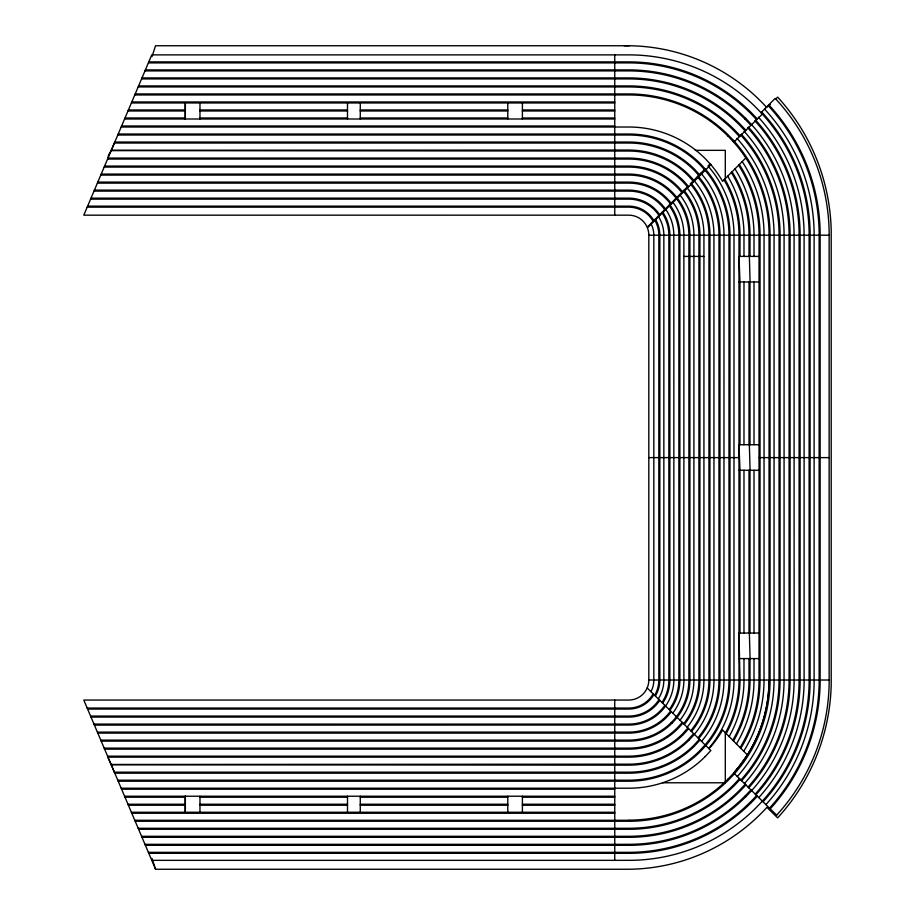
<?xml version="1.0" encoding="UTF-8"?>
<svg xmlns="http://www.w3.org/2000/svg" width="915" height="915" viewBox="0 0 915 915"><rect width="100%" height="100%" fill="white"/><g stroke="black" fill="none" stroke-linecap="round" stroke-linejoin="round"><path stroke-width="1.37" d="M108.107 757.586L108.107 757.506A1.464 1.464 0 0 0 107.707 756.362M108.096 757.78L112.9 768.634M151.993 56.616L155.55 45.75L629.383 45.75M111.344 150.22L628.777 150.049A85.118 85.118 0 0 1 688.984 175.005L694.371 180.895M693.65 181.605L688.286 175.703A84.123 84.123 0 0 0 628.777 151.055L111.161 150.632M113.266 145.725L114.81 142.031L628.777 142.031A93.136 93.136 0 0 1 694.645 169.344L700.101 175.268M111.195 150.552L113.083 146.16M775.634 99.106L777.647 97.127A204.434 204.434 0 0 1 831.209 230.569L831.209 684.431A204.434 204.434 0 0 1 777.647 817.873L766.919 807.339A189.405 189.405 0 0 1 629.383 869.25L155.55 869.25L83.791 700.055L628.777 700.055A20.038 20.038 0 0 0 647.168 687.966L647.408 687.394A20.004 20.004 0 0 0 648.815 680.017L648.815 235.201A20.004 20.004 0 0 0 647.408 227.835L710.852 164.711L705.293 158.695A108.153 108.153 0 0 0 628.777 127.013L121.18 127.013M647.18 687.966L710.852 750.517L705.293 756.522M111.104 150.769L108.611 154.944L108.107 157.712M650.942 691.671L652.075 689.235A25.002 25.002 0 0 0 653.825 680.017L653.825 235.201A25.002 25.002 0 0 0 652.063 225.982L650.92 223.5M687.908 727.974L682.624 733.853A76.105 76.105 0 0 1 628.777 756.156L107.581 756.156M688.629 728.683L683.333 734.562M693.65 733.613L688.286 739.526A84.123 84.123 0 0 1 628.777 764.174L111.104 764.46M699.392 739.251L693.959 745.187A92.129 92.129 0 0 1 628.777 772.18L114.386 772.18M700.101 739.961L694.668 745.897A93.136 93.136 0 0 1 628.777 773.186L114.81 773.186L113.083 769.069M727.963 136.026L732.721 141.047A140.681 140.681 0 0 1 745.828 157.952A140.224 140.224 0 0 1 769.069 235.201L769.035 680.017A140.178 140.178 0 0 1 747.349 754.909A151.501 151.501 0 0 1 733.727 773.049L727.963 779.191M739.492 778.642L733.624 784.853A148.219 148.219 0 0 1 628.777 828.281L138.176 828.281M740.201 779.34L734.333 785.562M745.21 784.269L739.297 790.526A156.225 156.225 0 0 1 628.777 836.299L141.585 836.299M745.931 784.967L739.995 791.235A157.231 157.231 0 0 1 628.777 837.305L142.008 837.305M750.94 789.885L744.959 796.187M756.659 795.512L750.632 801.86M757.38 796.21L751.329 802.569M762.378 801.128L756.293 807.522A180.255 180.255 0 0 1 628.777 860.34L151.776 860.34M682.327 191.887L647.191 227.309A20.038 20.038 0 0 0 628.777 215.162L83.791 215.174L151.776 54.877L628.777 54.877A180.255 180.255 0 0 1 756.259 107.73L762.378 114.089L733.761 142.202L732.721 141.047L733.475 140.384M686.765 187.415L683.208 190.995A70.169 70.169 0 0 1 698.923 235.201L698.911 680.017A70.169 70.169 0 0 1 683.596 723.742M745.828 157.94L722.598 181.33A108.759 108.759 0 0 0 710.143 163.877L708.016 166.015A105.236 105.236 0 0 1 734.002 235.201L733.979 680.017A105.236 105.236 0 0 1 708.69 748.39M688.995 740.224L694.371 734.322A85.198 85.198 0 0 0 713.963 680.017L713.94 235.201A85.198 85.198 0 0 0 693.845 180.289M699.62 750.86L705.122 744.89A100.227 100.227 0 0 0 728.992 680.017L728.969 235.201A100.227 100.227 0 0 0 704.458 169.595L699.62 164.368M745.668 796.896L751.65 790.594A165.352 165.352 0 0 0 794.117 680.017L794.083 235.201A165.329 165.329 0 0 0 751.261 124.257L745.668 118.321M769.595 105.031L770.27 104.367M148.802 61.888L628.777 61.888A173.244 173.244 0 0 1 751.307 112.682L757.38 119.007M148.379 62.895L628.777 62.895A172.249 172.249 0 0 1 750.597 113.391L756.659 119.716M145.405 69.906L628.777 69.906A165.238 165.238 0 0 1 745.634 118.344M144.982 70.901L628.777 70.901A164.231 164.231 0 0 1 744.936 119.053M142.008 77.924L628.777 77.924A157.231 157.231 0 0 1 739.972 124.017L745.931 130.25M141.585 78.919L628.777 78.919A156.225 156.225 0 0 1 739.263 124.726L745.21 130.959M138.6 85.93L628.777 85.93A149.214 149.214 0 0 1 734.31 129.678L740.201 135.877M138.176 86.936L628.777 86.936A148.219 148.219 0 0 1 733.601 130.388L739.492 136.575M135.203 93.948L628.777 93.948A141.207 141.207 0 0 1 728.637 135.351L734.482 141.505M134.78 94.954L628.777 94.954A140.201 140.201 0 0 1 727.928 136.049M131.806 101.965L614.754 101.965M131.383 102.96L614.754 102.96M128.409 109.972L185.173 109.972M199.973 109.972L347.494 109.972M360.27 109.972L507.779 109.972M522.396 109.972L614.754 109.972M127.986 110.978L185.173 110.978M199.973 110.978L347.494 110.978M360.27 110.978L507.779 110.978M522.396 110.978L614.754 110.978M125.012 117.989L185.173 117.989M199.973 117.989L347.494 117.989M360.27 117.989L507.779 117.989M522.396 117.989L614.754 117.989M124.577 118.996L614.754 118.996M121.603 126.007L614.754 126.007M118.207 134.025L628.777 134.025A101.142 101.142 0 0 1 700.318 163.671L705.842 169.63M117.783 135.02L628.777 135.02A100.147 100.147 0 0 1 699.609 164.38M114.386 143.037L628.777 143.037A92.129 92.129 0 0 1 693.936 170.053L699.392 175.966M695.308 150.346L725.298 150.346L725.298 178.905M108.016 158.066L628.777 158.066A77.112 77.112 0 0 1 683.311 180.667M107.581 159.061L628.777 159.061A76.105 76.105 0 0 1 682.601 181.376L687.908 187.243M104.607 166.084L628.777 166.084A69.094 69.094 0 0 1 677.649 186.34A68.762 68.762 0 0 1 682.876 192.184M104.184 167.079L628.777 167.079A68.099 68.099 0 0 1 676.94 187.049A67.779 67.779 0 0 1 682.167 192.893M101.21 174.09L628.777 174.09A61.088 61.088 0 0 1 671.987 192.001A60.848 60.848 0 0 1 677.123 197.834M100.787 175.097L628.777 175.097A60.081 60.081 0 0 1 671.278 192.71A59.864 59.864 0 0 1 676.414 198.544M97.814 182.108L628.777 182.108A53.081 53.081 0 0 1 666.314 197.674A52.933 52.933 0 0 1 671.358 203.496M97.39 183.114L628.777 183.114A52.075 52.075 0 0 1 665.605 198.383M94.417 190.126L628.777 190.126A45.029 45.029 0 0 1 673.829 235.121L673.863 680.017A45.087 45.087 0 0 1 628.765 725.069L94.417 725.103M93.993 191.121L628.777 191.121A44.034 44.034 0 0 1 664.85 209.89M91.02 198.143L628.777 198.143A37.046 37.046 0 0 1 659.772 214.888M90.585 199.138L628.777 199.138A36.051 36.051 0 0 1 659.04 215.597M87.611 206.15L628.777 206.15A29.051 29.051 0 0 1 653.905 220.641M87.188 207.156L628.777 207.156A28.056 28.056 0 0 1 653.173 221.361M648.815 235.201L829.15 235.201L829.15 680.017L648.815 680.017M683.882 256.417L703.921 256.417M759.015 256.417L738.988 256.417L739.983 281.969L739.983 444.724M738.988 281.969L759.015 281.969M759.015 444.724L738.988 444.724L739.983 470.264L739.983 633.031M648.815 457.614L738.988 457.614M759.015 457.614L829.15 457.614M738.988 470.264L759.015 470.264M759.015 633.031L738.988 633.031L739.983 680.017A111.024 111.024 0 0 1 726.178 733.636M738.988 658.583L759.015 658.583M87.188 708.061L628.777 708.061A28.056 28.056 0 0 0 653.173 693.856M87.611 709.068L628.777 709.068A29.051 29.051 0 0 0 653.905 694.588M90.585 716.079L628.777 716.079A36.051 36.051 0 0 0 659.04 699.62M91.02 717.086L628.777 717.086A37.046 37.046 0 0 0 659.772 700.341M93.993 724.097L628.777 724.097A44.034 44.034 0 0 0 664.85 705.328M97.39 732.114L628.777 732.114A52.075 52.075 0 0 0 665.605 716.845A51.938 51.938 0 0 0 670.638 711.012M97.814 733.109L628.777 733.109A53.081 53.081 0 0 0 666.314 717.554A52.933 52.933 0 0 0 671.358 711.721M100.787 740.121L628.777 740.121A60.138 60.138 0 0 0 671.313 722.473M101.21 741.127L628.777 741.127A61.145 61.145 0 0 0 672.022 723.182M104.184 748.138L628.777 748.138A68.099 68.099 0 0 0 676.94 728.18A67.779 67.779 0 0 0 682.167 722.335M104.607 749.145L628.777 749.145A69.094 69.094 0 0 0 677.649 728.878A68.762 68.762 0 0 0 682.876 723.044M108.016 757.151L628.777 757.151A77.112 77.112 0 0 0 683.311 734.551M117.783 780.198L628.777 780.198A100.147 100.147 0 0 0 699.609 750.838M118.207 781.204L628.777 781.204A101.142 101.142 0 0 0 700.318 751.547L705.842 745.588A101.233 101.233 0 0 0 729.987 680.017L729.964 235.201A101.222 101.222 0 0 0 705.168 168.886M662.517 782.783L725.298 782.783L725.298 732.812M121.18 788.215L628.777 788.215A108.153 108.153 0 0 0 705.271 756.499M121.603 789.21L614.754 789.21M124.577 796.222L614.754 796.222M125.012 797.228L185.173 797.228M199.973 797.228L347.494 797.228M360.27 797.228L507.779 797.228M522.396 797.228L614.754 797.228M127.986 804.239L185.173 804.239M199.973 804.239L347.494 804.239M360.27 804.239L507.779 804.239M522.396 804.239L614.754 804.239M128.409 805.246L185.173 805.246M199.973 805.246L347.494 805.246M360.27 805.246L507.779 805.246M522.396 805.246L614.754 805.246M131.383 812.257L614.754 812.257M131.806 813.263L614.754 813.263M134.78 820.275L628.777 820.275M135.203 821.27L628.777 821.27A141.207 141.207 0 0 0 728.637 779.877L734.482 773.724A141.31 141.31 0 0 0 770.064 680.017L770.041 235.201A141.287 141.287 0 0 0 734.162 141.185M138.6 829.287L628.777 829.287A149.214 149.214 0 0 0 734.31 785.539M144.982 844.316L628.777 844.316A164.231 164.231 0 0 0 744.936 796.164M145.405 845.311L628.777 845.311A165.238 165.238 0 0 0 745.634 796.874M148.379 852.334L628.777 852.334A172.249 172.249 0 0 0 750.597 801.826M148.802 853.329L628.777 853.329A173.244 173.244 0 0 0 751.307 802.535M769.069 680.017A140.304 140.304 0 0 1 733.739 773.003L776.686 815.174M744.959 119.03L750.94 125.332M683.333 180.655L688.629 186.534M705.122 170.339L704.458 169.561L690.31 183.846A80.188 80.188 0 0 1 708.953 235.201L708.931 680.017A80.188 80.188 0 0 1 690.768 730.788M111.23 764.746L628.777 765.169A85.118 85.118 0 0 0 688.984 740.212M151.993 858.384L155.55 869.25M749.362 256.417L750.083 281.969M749.362 444.724L750.083 470.264M749.362 633.031L750.083 658.583M820.126 235.201L820.126 680.017M819.131 235.201L819.131 680.017M814.121 235.201L814.121 680.017M810.107 235.201L810.107 680.017M809.112 235.201L809.112 680.017M804.102 680.017L804.102 235.201A175.348 175.348 0 0 0 758.386 117.2M800.099 680.017L800.099 235.201A171.334 171.334 0 0 0 755.538 120.025M754.006 256.417L754.006 235.201A125.149 125.149 0 0 0 734.974 168.875M754.006 281.969L754.006 444.724M754.006 470.264L754.006 633.031M754.006 658.583L754.006 680.017A125.081 125.081 0 0 1 736.449 743.929M750.003 256.417L750.003 235.201A121.123 121.123 0 0 0 732.069 171.791M750.003 281.969L750.003 444.724M750.003 470.264L750.003 633.031M750.003 658.583L750.003 680.017A121.032 121.032 0 0 1 741.482 724.634M748.996 256.417L748.996 235.201A120.117 120.117 0 0 0 731.348 172.523M748.996 281.969L748.996 444.724M748.996 470.264L748.996 633.031M748.996 658.583L748.996 680.017A120.025 120.025 0 0 1 740.555 724.268A120.14 120.14 0 0 1 732.801 740.258M743.987 256.417L743.987 235.201A115.084 115.084 0 0 0 727.711 176.183M743.987 281.969L743.987 444.724M743.987 470.264L743.987 633.031M743.987 658.583L743.987 680.017A115.027 115.027 0 0 1 735.889 722.415A115.061 115.061 0 0 1 729.141 736.575M739.983 256.417L739.983 235.201A111.024 111.024 0 0 0 732.172 194.277A111.15 111.15 0 0 0 724.794 179.123M689.899 680.017L689.899 235.201A61.088 61.088 0 0 0 676.768 197.388M688.892 680.017L688.892 235.201A60.081 60.081 0 0 0 676.059 198.109M683.882 235.201L683.882 680.017M679.879 235.201L679.879 680.017M614.754 54.877L614.754 215.174M614.754 700.055L614.754 860.34M522.408 102.96L522.396 118.996M522.396 796.222L522.396 812.257M507.779 102.96L507.779 118.996M507.779 796.222L507.779 812.257M360.27 102.96L360.27 118.996M360.27 796.222L360.27 812.257M347.494 102.96L347.494 118.996M347.494 796.222L347.494 812.257M199.973 102.96L199.973 118.996M199.973 796.222L199.973 812.257M185.345 104.299L185.345 118.996M185.345 796.222L185.345 810.919M185.173 102.96L185.173 118.996M185.173 796.222L185.173 812.257M624.27 45.75A189.405 189.405 0 0 1 766.919 107.661M671.999 723.227A60.848 60.848 0 0 0 677.123 717.383A61.145 61.145 0 0 0 689.91 680.017M671.29 722.518A59.864 59.864 0 0 0 676.414 716.685A60.138 60.138 0 0 0 688.904 680.017M728.043 779.042A140.178 140.178 0 0 1 628.914 820.137M665.617 198.372A51.938 51.938 0 0 1 670.638 204.205M654.591 219.806A30.023 30.023 0 0 1 658.834 235.201L658.834 680.017A30.023 30.023 0 0 1 654.648 695.308M658.217 216.157A35.056 35.056 0 0 1 663.855 235.201L663.844 680.017A35.044 35.044 0 0 1 658.32 698.911M661.82 212.532A40.077 40.077 0 0 1 668.865 235.201L668.854 680.017A40.066 40.066 0 0 1 661.957 702.48M668.968 205.326A50.108 50.108 0 0 1 678.884 235.201L678.873 680.017A50.108 50.108 0 0 1 669.197 709.594M672.536 201.735A55.129 55.129 0 0 1 683.894 235.201M679.651 194.575A65.148 65.148 0 0 1 693.913 235.201L693.902 680.017A65.148 65.148 0 0 1 679.994 720.208M686.753 187.426A75.179 75.179 0 0 1 703.944 235.201L703.921 680.017A75.179 75.179 0 0 1 687.188 727.265M697.379 176.721A90.208 90.208 0 0 1 718.973 235.201L718.95 680.017A90.208 90.208 0 0 1 697.939 737.833M700.924 173.164A95.217 95.217 0 0 1 723.982 235.201L723.959 680.017A95.217 95.217 0 0 1 701.531 741.356M738.599 165.226A130.17 130.17 0 0 1 759.038 235.201L759.015 680.017A130.113 130.113 0 0 1 740.086 747.601M742.214 161.589A135.203 135.203 0 0 1 764.059 235.201L764.025 680.017A135.145 135.145 0 0 1 743.723 751.261M737.01 138.359A145.302 145.302 0 0 1 774.067 235.201L774.044 680.017A145.313 145.313 0 0 1 737.318 776.515M740.578 134.837A150.312 150.312 0 0 1 779.077 235.201L779.054 680.017A150.323 150.323 0 0 1 740.898 780.026M744.135 131.314A155.31 155.31 0 0 1 784.086 235.201L784.063 680.017A155.333 155.333 0 0 1 744.478 783.537M747.704 127.78A160.319 160.319 0 0 1 789.096 235.201L789.073 680.017A160.342 160.342 0 0 1 748.047 787.049M754.829 120.734A170.339 170.339 0 0 1 799.115 235.201L799.092 680.017A170.362 170.362 0 0 1 755.207 794.083M809.135 235.201A180.358 180.358 0 0 0 761.017 112.659L775.177 98.397A200.385 200.385 0 0 1 829.173 235.201M764.54 109.102A185.356 185.356 0 0 1 814.144 235.201M768.074 105.545A190.366 190.366 0 0 1 819.154 235.201M768.783 104.836A191.372 191.372 0 0 1 820.16 235.201M761.715 111.95A181.353 181.353 0 0 1 810.141 235.201M748.413 127.082A161.326 161.326 0 0 1 790.102 235.201L790.08 680.017A161.337 161.337 0 0 1 748.767 787.758M741.287 134.128A151.307 151.307 0 0 1 780.083 235.201L780.06 680.017A151.33 151.33 0 0 1 741.607 780.724M739.32 164.494A131.177 131.177 0 0 1 760.045 235.201L760.022 680.017A131.12 131.12 0 0 1 740.818 748.333M698.088 176.012A91.203 91.203 0 0 1 719.968 235.201L719.945 680.017A91.214 91.214 0 0 1 698.66 738.542M692.037 184.395A81.183 81.183 0 0 1 709.949 235.201L709.926 680.017A81.195 81.195 0 0 1 691.488 731.497M683.917 190.286A71.164 71.164 0 0 1 699.929 235.201L699.906 680.017A71.164 71.164 0 0 1 684.306 724.44M669.688 204.605A51.114 51.114 0 0 1 679.891 235.201M662.529 211.811A41.084 41.084 0 0 1 669.871 235.201L669.86 680.017A41.072 41.072 0 0 1 662.677 703.2M655.312 219.074A31.03 31.03 0 0 1 659.841 235.201L659.841 680.017A31.03 31.03 0 0 1 655.38 696.029M724.062 179.855A110.143 110.143 0 0 1 731.245 194.643A110.029 110.029 0 0 1 738.977 235.201L738.988 680.017A110.029 110.029 0 0 1 725.446 732.892M683.894 680.017A55.129 55.129 0 0 1 672.8 713.14M804.136 680.017A175.371 175.371 0 0 1 758.775 797.594M809.146 680.017A180.369 180.369 0 0 1 762.355 801.105M814.156 680.017A185.379 185.379 0 0 1 765.924 804.617M819.165 680.017A190.389 190.389 0 0 1 769.504 808.128M829.184 680.017A200.408 200.408 0 0 1 776.652 815.151M820.16 680.017A191.395 191.395 0 0 1 770.224 808.826M810.141 680.017A181.376 181.376 0 0 1 763.064 801.803M800.122 680.017A171.357 171.357 0 0 1 755.916 794.78M679.891 680.017A51.114 51.114 0 0 1 669.917 710.303M733.761 773.015A140.841 140.841 0 0 0 747.349 754.909L722.598 729.987A108.679 108.679 0 0 1 709.011 748.71M741.493 724.634A121.157 121.157 0 0 1 733.533 741.001M108.119 157.815A1.464 1.464 0 0 1 107.707 158.855"/></g></svg>
